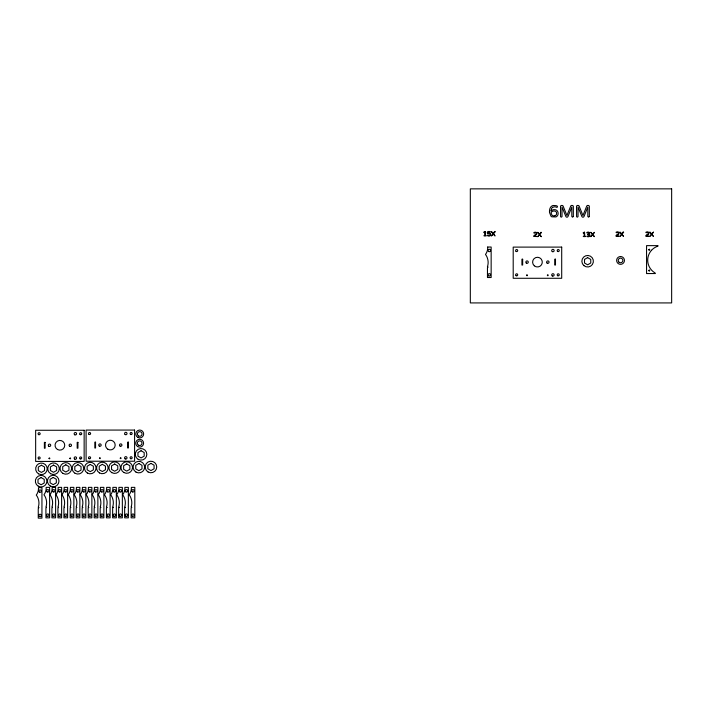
<?xml version="1.0" encoding="UTF-8"?>
<svg xmlns="http://www.w3.org/2000/svg" width="707" height="707" viewBox="0 0 707 707"><rect width="100%" height="100%" fill="white"/><g stroke="black" fill="none" stroke-linecap="round" stroke-linejoin="round"><path stroke-width="1.06" d="M487.459 233.69L488.113 233.99A2.077 2.077 0 0 1 489.182 233.717L489.262 233.717A0.963 0.963 0 0 1 489.907 233.99L490.11 234.494A1.016 1.016 0 0 1 490.031 235.024L489.226 235.466A2.837 2.837 0 0 1 488.731 235.484A2.077 2.077 0 0 1 487.883 235.263L487.547 235.696A2.457 2.457 0 0 0 488.59 236.05A2.607 2.607 0 0 0 489.73 235.97L490.269 235.661A1.167 1.167 0 0 0 490.596 235.219L490.693 234.83A2.006 2.006 0 0 0 490.685 234.335L490.623 234.079A1.299 1.299 0 0 0 489.898 233.275L489.35 233.151A2.298 2.298 0 0 0 488.095 233.407L488.307 232.037C494.166 232.523 485.815 229.536 487.468 233.531M617.653 234.945L617.856 234.804A5.797 5.797 0 0 0 618.492 234.326A2.474 2.474 0 0 0 618.722 234.079L619.014 233.575A1.193 1.193 0 0 0 618.811 232.435L618.643 232.232A1.467 1.467 0 0 0 617.989 231.914L617.591 231.869A3.199 3.199 0 0 0 616.151 232.196L616.265 232.691M647.656 234.865L647.656 234.865A5.797 5.797 0 0 0 648.354 234.335A2.474 2.474 0 0 0 648.584 234.088L648.876 233.593A1.193 1.193 0 0 0 648.681 232.444L648.513 232.25A1.467 1.467 0 0 0 647.851 231.931L647.453 231.887A3.199 3.199 0 0 0 646.012 232.214L646.127 232.709M552.671 207.292L554.208 206.842A5.789 5.789 0 0 1 554.933 206.859A4.71 4.71 0 0 1 556.462 207.231A1.158 1.158 0 0 0 556.966 207.372L557.549 206.833L557.222 206.09A7.432 7.432 0 0 0 556.029 205.613L553.104 205.49A3.703 3.703 0 0 0 551.99 205.949A4.64 4.64 0 0 0 550.514 207.39A6.071 6.071 0 0 0 549.728 209.325A11.347 11.347 0 0 0 549.56 210.209L549.48 211.146A19.213 19.213 0 0 0 549.533 212.577L551.027 216.254A3.544 3.544 0 0 0 551.849 216.828L555.879 216.943A3.659 3.659 0 0 0 557.028 216.192L557.461 215.688A3.42 3.42 0 0 0 558 214.53L558.106 213.868A5.09 5.09 0 0 0 558.07 212.772L557.796 211.773A3.517 3.517 0 0 0 557.063 210.686A3.676 3.676 0 0 0 554.412 209.652A5.576 5.576 0 0 0 553.113 209.749L551.495 210.509A3.146 3.146 0 0 0 550.93 211.084L551.619 208.397A3.508 3.508 0 0 1 552.671 207.301M484.189 232.497L484.852 232.179L484.852 235.458C481.122 235.979 488.873 236.147 485.444 235.458L485.161 231.489M583.54 233.177L584.203 232.859L584.203 236.138C580.465 236.712 588.242 236.818 584.786 236.138L584.53 232.17M484.993 231.489L483.818 232.082L484.03 232.541M534.077 233.01L533.962 232.523A3.199 3.199 0 0 1 535.402 232.196L535.8 232.232A1.467 1.467 0 0 1 536.454 232.55L536.631 232.727A1.193 1.193 0 0 1 536.825 233.893L536.533 234.397A2.474 2.474 0 0 1 536.304 234.636A5.797 5.797 0 0 1 535.667 235.122M584.344 232.17L583.187 232.736L583.372 233.222M587.906 234.653L589.32 235.298L588.312 236.191A2.74 2.74 0 0 1 587.172 236.041L586.898 236.5A3.588 3.588 0 0 0 588.41 236.748L589.108 236.615A1.564 1.564 0 0 0 589.497 236.403A1.175 1.175 0 0 0 589.824 235.007M587.782 234.653C586.669 234.079 590.849 233.46 588.374 232.665A2.457 2.457 0 0 0 587.155 232.868M587.004 232.895L586.925 232.435A2.801 2.801 0 0 1 588.551 232.126L589.452 232.479A0.963 0.963 0 0 1 589.726 232.93L588.984 234.353L589.452 234.556A1.078 1.078 0 0 1 589.709 234.795M617.335 235.157A6.92 6.92 0 0 0 616.822 235.537A1.105 1.105 0 0 0 616.504 235.899L619.04 236.209L615.921 236.12A1.06 1.06 0 0 1 616.106 235.502A2.669 2.669 0 0 1 616.592 234.998A5.956 5.956 0 0 1 617.211 234.556A10.499 10.499 0 0 0 617.777 234.194A3.075 3.075 0 0 0 618.325 233.725L618.395 232.789L617.6 232.435A2.722 2.722 0 0 0 616.38 232.665M651.518 250.296A14.714 14.714 0 0 1 658.014 246.133L658.005 245.647L646.56 245.629L646.56 273.565L655.336 273.538L655.097 272.982A14.794 14.794 0 0 1 648.39 264.612A14.714 14.714 0 0 1 648.08 256.897A14.856 14.856 0 0 1 651.545 250.243M647.197 235.175A6.92 6.92 0 0 0 646.684 235.546A1.105 1.105 0 0 0 646.366 235.917L648.902 236.253L645.791 236.226A1.06 1.06 0 0 1 645.977 235.519A2.669 2.669 0 0 1 646.454 235.016A5.956 5.956 0 0 1 647.082 234.574A10.499 10.499 0 0 0 647.639 234.203A3.075 3.075 0 0 0 648.186 233.734L648.275 232.833L647.471 232.444A2.722 2.722 0 0 0 646.242 232.674M535.146 235.475A6.92 6.92 0 0 0 534.633 235.855A1.105 1.105 0 0 0 534.315 236.218L536.852 236.527L533.732 236.438A1.06 1.06 0 0 1 533.918 235.82A2.669 2.669 0 0 1 534.404 235.316A5.956 5.956 0 0 1 535.022 234.874A10.499 10.499 0 0 0 535.588 234.512A3.075 3.075 0 0 0 536.136 234.044L536.224 233.133L535.411 232.753A2.722 2.722 0 0 0 534.192 232.983M555.11 215.679A2.404 2.404 0 0 0 555.843 215.237A2.448 2.448 0 0 0 556.188 214.831A2.28 2.28 0 0 0 556.533 214.08L556.603 213.655A3.164 3.164 0 0 0 556.586 212.984L556.489 212.577A2.377 2.377 0 0 0 556.002 211.693A1.829 1.829 0 0 0 555.516 211.305L554.412 211.004A4.525 4.525 0 0 0 553.59 211.031L552.839 211.207A3.031 3.031 0 0 0 551.99 211.658A3.5 3.5 0 0 0 551.009 212.825L551.902 215.025A2.492 2.492 0 0 0 552.715 215.626A2.987 2.987 0 0 0 553.802 215.865A3.217 3.217 0 0 0 555.119 215.697M487.697 247.026L487.689 248.184A11.109 11.109 0 0 1 485.47 254.467A11.462 11.462 0 0 1 487.388 258.055A13.353 13.353 0 0 1 487.45 266.742L488.042 266.999L487.459 268.041L487.459 277.515L491.153 277.515L491.153 247.026L487.697 247.026M495.121 231.719L494.67 231.498L493.256 233.31L491.409 231.578L492.903 233.752L491.445 235.979L493.212 234.176L495.05 235.952L493.574 233.743L495.112 231.79M541.421 232.488L540.979 232.267L539.556 234.079L537.771 232.285L539.211 234.512L537.753 236.748L539.521 234.945L541.35 236.721L539.874 234.512L541.421 232.55M594.463 232.4L592.917 234.424L594.375 236.651L592.563 234.857L590.796 236.659L592.245 234.432L590.769 232.241L592.599 233.99L594.463 232.382M623.609 232.17L623.167 231.949L621.745 233.752L619.889 232.046L621.4 234.194L619.942 236.421L621.709 234.627L623.539 236.403L622.063 234.194L623.609 232.232M653.48 232.188L651.934 234.203L653.436 236.377L651.571 234.636L649.804 236.438L651.262 234.211L649.786 232.02L651.615 233.77L653.48 232.161M49.022 458.401C50.33 459.974 49.782 456.669 49.022 458.401M69.799 458.401C71.08 459.983 70.629 456.678 69.799 458.401M99.466 458.198C100.703 459.797 100.376 456.439 99.466 458.198M120.243 458.198C121.551 459.762 121.047 456.475 120.243 458.198M573.324 216.457L572.573 217.199L571.813 216.519L571.813 207.036L567.986 216.501A1.149 1.149 0 0 1 565.865 216.501L562.03 207.036L562.021 216.589L561.402 217.19L560.589 216.775L560.527 206.559A1.078 1.078 0 0 1 560.713 205.931A1.202 1.202 0 0 1 560.987 205.657A1.025 1.025 0 0 1 561.499 205.463L562.145 205.463A1.131 1.131 0 0 1 563.143 206.161L566.926 215.538L570.69 206.161A1.131 1.131 0 0 1 571.698 205.445L572.246 205.463A1.034 1.034 0 0 1 572.935 205.719A1.114 1.114 0 0 1 573.333 206.559L573.324 216.457M589.338 216.457L588.586 217.199L587.826 216.519L587.826 207.036L584 216.501A1.149 1.149 0 0 1 581.879 216.501L578.043 207.036L578.034 216.589L577.416 217.19L576.603 216.775L576.541 206.559A1.078 1.078 0 0 1 576.726 205.931A1.202 1.202 0 0 1 577 205.657A1.025 1.025 0 0 1 577.522 205.463L578.167 205.463A1.131 1.131 0 0 1 579.157 206.161L582.939 215.538L586.704 206.161A1.131 1.131 0 0 1 587.711 205.445L588.259 205.463A1.034 1.034 0 0 1 588.949 205.719A1.114 1.114 0 0 1 589.346 206.559L589.338 216.457M526.582 275.182C527.289 276.994 527.979 273.777 526.582 275.182M547.368 275.182C548.075 276.994 548.747 273.777 547.368 275.182M648.699 249.668C649.653 251.984 650.413 247.83 648.699 249.668M648.699 270.445C649.636 272.769 650.44 268.607 648.699 270.445M38.823 507.635L38.249 508.669L38.249 518.143L41.943 518.143L41.943 487.662L38.478 487.662L38.478 488.82A11.056 11.056 0 0 1 36.26 495.103A11.285 11.285 0 0 1 38.187 498.682A13.292 13.292 0 0 1 38.249 507.379L38.823 507.635M46.494 507.334L45.92 508.368L45.92 517.842L49.614 517.842L49.614 487.362L46.149 487.362L46.149 488.519A11.056 11.056 0 0 1 43.94 494.803A11.285 11.285 0 0 1 45.858 498.391A13.292 13.292 0 0 1 45.92 507.078L46.494 507.334M52.504 507.334L51.92 508.368L51.92 517.842L55.614 517.842L55.614 487.362L52.15 487.362L52.15 488.519A11.056 11.056 0 0 1 49.941 494.803A11.285 11.285 0 0 1 51.858 498.391A13.292 13.292 0 0 1 51.92 507.078L52.504 507.334M58.504 507.334L57.93 508.368L57.93 517.842L61.624 517.842L61.624 487.362L58.16 487.362L58.16 488.519A11.056 11.056 0 0 1 55.941 494.803A11.285 11.285 0 0 1 57.868 498.391A13.292 13.292 0 0 1 57.93 507.078L58.504 507.334M64.505 507.334L63.93 508.368L63.93 517.842L67.625 517.842L67.625 487.362L64.16 487.362L64.16 488.519A11.056 11.056 0 0 1 61.951 494.803A11.285 11.285 0 0 1 63.869 498.391A13.292 13.292 0 0 1 63.93 507.078L64.505 507.334M70.735 507.334L70.161 508.368L70.161 517.842L73.855 517.842L73.855 487.362L70.391 487.362L70.391 488.519A11.056 11.056 0 0 1 68.181 494.803A11.285 11.285 0 0 1 70.099 498.391A13.292 13.292 0 0 1 70.161 507.078L70.735 507.334M76.745 507.334L76.162 508.368L76.162 517.842L79.856 517.842L79.856 487.362L76.4 487.362L76.4 488.519A11.056 11.056 0 0 1 74.182 494.803A11.285 11.285 0 0 1 76.109 498.391A13.292 13.292 0 0 1 76.162 507.078L76.745 507.334M82.746 507.334L82.171 508.368L82.171 517.842L85.865 517.842L85.865 487.362L82.401 487.362L82.401 488.519A11.056 11.056 0 0 1 80.191 494.803A11.285 11.285 0 0 1 82.109 498.391A13.292 13.292 0 0 1 82.171 507.078L82.746 507.334M88.746 507.334L88.172 508.368L88.172 517.842L91.866 517.842L91.866 487.362L88.402 487.362L88.402 488.519A11.056 11.056 0 0 1 86.192 494.803A11.285 11.285 0 0 1 88.11 498.391A13.292 13.292 0 0 1 88.172 507.078L88.746 507.334M94.756 507.334L94.172 508.368L94.172 517.842L97.866 517.842L97.866 487.362L94.402 487.362L94.402 488.519A11.056 11.056 0 0 1 92.193 494.803A11.285 11.285 0 0 1 94.111 498.391A13.292 13.292 0 0 1 94.172 507.078L94.756 507.334M100.756 507.334L100.173 508.368L100.173 517.842L103.867 517.842L103.867 487.362L100.412 487.362L100.412 488.519A11.056 11.056 0 0 1 98.193 494.803A11.285 11.285 0 0 1 100.12 498.391A13.292 13.292 0 0 1 100.173 507.078L100.756 507.334M106.987 507.334L106.412 508.368L106.412 517.842L110.106 517.842L110.106 487.362L106.642 487.362L106.642 488.519A11.056 11.056 0 0 1 104.433 494.803A11.285 11.285 0 0 1 106.35 498.391A13.292 13.292 0 0 1 106.412 507.078L106.987 507.334M113.226 507.334L112.643 508.368L112.643 517.842L116.337 517.842L116.337 487.362L112.873 487.362L112.873 488.519A11.056 11.056 0 0 1 110.663 494.803A11.285 11.285 0 0 1 112.581 498.391A13.292 13.292 0 0 1 112.643 507.078L113.226 507.334M119.227 507.334L118.652 508.368L118.652 517.842L122.346 517.842L122.346 487.362L118.882 487.362L118.882 488.519A11.056 11.056 0 0 1 116.664 494.803A11.285 11.285 0 0 1 118.59 498.391A13.292 13.292 0 0 1 118.652 507.078L119.227 507.334M125.227 507.334L124.653 508.368L124.653 517.842L128.347 517.842L128.347 487.362L124.883 487.362L124.883 488.519A11.056 11.056 0 0 1 122.673 494.803A11.285 11.285 0 0 1 124.591 498.391A13.292 13.292 0 0 1 124.653 507.078L125.227 507.334M131.696 507.334L131.113 508.368L131.113 517.842L134.807 517.842L134.807 487.362L131.343 487.362L131.343 488.519A11.056 11.056 0 0 1 129.134 494.803A11.285 11.285 0 0 1 131.051 498.391A13.292 13.292 0 0 1 131.113 507.078L131.696 507.334M587.632 257.622L584.521 259.425L584.521 263.022L587.632 264.816L590.752 263.022L590.752 259.425L587.632 257.622M41.43 465.224L38.311 467.027L38.311 470.623L41.43 472.417L44.541 470.623L44.541 467.027L41.43 465.224M53.511 465.109L50.4 466.903L50.4 470.509L53.511 472.303L56.631 470.509L56.631 466.903L53.511 465.109M41.121 477.57L38.001 479.373L38.001 482.969L41.121 484.772L44.241 482.969L44.241 479.373L41.121 477.57M65.831 464.817L62.72 466.611L62.72 470.217L65.831 472.011L68.95 470.217L68.95 466.611L65.831 464.817M53.211 477.455L50.091 479.258L50.091 482.854L53.211 484.649L56.33 482.854L56.33 479.258L53.211 477.455M77.92 464.693L74.809 466.496L74.809 470.093L77.92 471.896L81.04 470.093L81.04 466.496L77.92 464.693M90.257 464.446L87.138 466.249L87.138 469.846L90.257 471.649L93.368 469.846L93.368 466.249L90.257 464.446M102.338 464.331L99.227 466.134L99.227 469.731L102.338 471.534L105.458 469.731L105.458 466.134L102.338 464.331M114.658 464.039L111.547 465.842L111.547 469.439L114.658 471.242L117.777 469.439L117.777 465.842L114.658 464.039M141.064 450.748L137.945 452.542L137.945 456.148L141.064 457.942L144.184 456.148L144.184 452.542L141.064 450.748M126.747 463.925L123.637 465.727L123.637 469.324L126.747 471.118L129.867 469.324L129.867 465.727L126.747 463.925M138.872 463.5L135.762 465.303L135.762 468.9L138.872 470.703L141.992 468.9L141.992 465.303L138.872 463.5M150.962 463.385L147.851 465.188L147.851 468.785L150.962 470.579L154.082 468.785L154.082 465.188L150.962 463.385M671.65 188.857L470.323 188.857L470.323 302.923L671.65 302.923L671.65 188.857M561.703 247.105L513.202 247.105L513.202 278.284L561.703 278.284L561.703 247.105M522.667 259.222L521.925 259.222L521.925 265.045L522.667 265.045L522.667 259.222M555.49 259.204L554.748 259.204L554.748 265.028L555.49 265.028L555.49 259.204M134.586 430.068L86.095 430.068L86.095 461.229L134.586 461.229L134.586 430.068M84.142 430.263L35.65 430.263L35.65 461.432L84.142 461.432L84.142 430.263M95.56 442.184L94.826 442.184L94.826 447.999L95.56 447.999L95.56 442.184M128.374 442.167L127.631 442.167L127.631 447.982L128.374 447.982L128.374 442.167M77.929 442.361L77.187 442.361L77.187 448.185L77.929 448.185L77.929 442.361M45.124 442.388L44.382 442.388L44.382 448.203L45.124 448.203L45.124 442.388M132.359 491.878A1.211 1.211 0 0 0 134.171 490.826A1.211 1.211 0 0 0 132.359 489.774A1.211 1.211 0 0 0 132.359 491.878M132.359 516.216A1.211 1.211 0 0 0 134.171 515.164A1.211 1.211 0 0 0 132.359 514.113A1.211 1.211 0 0 0 132.359 516.216M125.89 491.878A1.211 1.211 0 0 0 127.711 490.826A1.211 1.211 0 0 0 125.89 489.774A1.211 1.211 0 0 0 125.89 491.878M125.89 516.216A1.211 1.211 0 0 0 127.711 515.164A1.211 1.211 0 0 0 125.89 514.113A1.211 1.211 0 0 0 125.89 516.216M119.89 491.878A1.211 1.211 0 0 0 121.71 490.826A1.211 1.211 0 0 0 119.89 489.774A1.211 1.211 0 0 0 119.89 491.878M119.89 516.216A1.211 1.211 0 0 0 121.71 515.164A1.211 1.211 0 0 0 119.89 514.113A1.211 1.211 0 0 0 119.89 516.216M113.889 491.878A1.211 1.211 0 0 0 115.701 490.826A1.211 1.211 0 0 0 113.889 489.774A1.211 1.211 0 0 0 113.889 491.878M113.889 516.216A1.211 1.211 0 0 0 115.701 515.164A1.211 1.211 0 0 0 113.889 514.113A1.211 1.211 0 0 0 113.889 516.216M107.65 491.878A1.211 1.211 0 0 0 109.47 490.826A1.211 1.211 0 0 0 107.65 489.774A1.211 1.211 0 0 0 107.65 491.878M107.65 516.216A1.211 1.211 0 0 0 109.47 515.164A1.211 1.211 0 0 0 107.65 514.113A1.211 1.211 0 0 0 107.65 516.216M101.419 491.878A1.211 1.211 0 0 0 103.24 490.826A1.211 1.211 0 0 0 101.419 489.774A1.211 1.211 0 0 0 101.419 491.878M101.419 516.216A1.211 1.211 0 0 0 103.24 515.164A1.211 1.211 0 0 0 101.419 514.113A1.211 1.211 0 0 0 101.419 516.216M95.418 491.878A1.211 1.211 0 0 0 97.23 490.826A1.211 1.211 0 0 0 95.418 489.774A1.211 1.211 0 0 0 95.418 491.878M95.418 516.216A1.211 1.211 0 0 0 97.23 515.164A1.211 1.211 0 0 0 95.418 514.113A1.211 1.211 0 0 0 95.418 516.216M89.409 491.878A1.211 1.211 0 0 0 91.23 490.826A1.211 1.211 0 0 0 89.409 489.774A1.211 1.211 0 0 0 89.409 491.878M89.409 516.216A1.211 1.211 0 0 0 91.23 515.164A1.211 1.211 0 0 0 89.409 514.113A1.211 1.211 0 0 0 89.409 516.216M83.408 491.878A1.211 1.211 0 0 0 85.229 490.826A1.211 1.211 0 0 0 83.408 489.774A1.211 1.211 0 0 0 83.408 491.878M83.408 516.216A1.211 1.211 0 0 0 85.229 515.164A1.211 1.211 0 0 0 83.408 514.113A1.211 1.211 0 0 0 83.408 516.216M77.408 491.878A1.211 1.211 0 0 0 79.228 490.826A1.211 1.211 0 0 0 77.408 489.774A1.211 1.211 0 0 0 77.408 491.878M77.408 516.216A1.211 1.211 0 0 0 79.228 515.164A1.211 1.211 0 0 0 77.408 514.113A1.211 1.211 0 0 0 77.408 516.216M71.407 491.878A1.211 1.211 0 0 0 73.219 490.826A1.211 1.211 0 0 0 71.407 489.774A1.211 1.211 0 0 0 71.407 491.878M71.407 516.216A1.211 1.211 0 0 0 73.219 515.164A1.211 1.211 0 0 0 71.407 514.113A1.211 1.211 0 0 0 71.407 516.216M65.168 491.878A1.211 1.211 0 0 0 66.988 490.826A1.211 1.211 0 0 0 65.168 489.774A1.211 1.211 0 0 0 65.168 491.878M65.168 516.216A1.211 1.211 0 0 0 66.988 515.164A1.211 1.211 0 0 0 65.168 514.113A1.211 1.211 0 0 0 65.168 516.216M59.167 491.878A1.211 1.211 0 0 0 60.988 490.826A1.211 1.211 0 0 0 59.167 489.774A1.211 1.211 0 0 0 59.167 491.878M59.167 516.216A1.211 1.211 0 0 0 60.988 515.164A1.211 1.211 0 0 0 59.167 514.113A1.211 1.211 0 0 0 59.167 516.216M53.166 491.878A1.211 1.211 0 0 0 54.978 490.826A1.211 1.211 0 0 0 53.166 489.774A1.211 1.211 0 0 0 53.166 491.878M53.166 516.216A1.211 1.211 0 0 0 54.978 515.164A1.211 1.211 0 0 0 53.166 514.113A1.211 1.211 0 0 0 53.166 516.216M47.157 491.878A1.211 1.211 0 0 0 48.977 490.826A1.211 1.211 0 0 0 47.157 489.774A1.211 1.211 0 0 0 47.157 491.878M47.157 516.216A1.211 1.211 0 0 0 48.977 515.164A1.211 1.211 0 0 0 47.157 514.113A1.211 1.211 0 0 0 47.157 516.216M39.486 492.178A1.211 1.211 0 0 0 41.306 491.126A1.211 1.211 0 0 0 39.486 490.075A1.211 1.211 0 0 0 39.486 492.178M39.486 516.508A1.211 1.211 0 0 0 41.306 515.465A1.211 1.211 0 0 0 39.486 514.413A1.211 1.211 0 0 0 39.486 516.508M38.24 486.169A5.771 5.771 0 0 0 46.892 481.167A5.771 5.771 0 0 0 38.24 476.173A5.771 5.771 0 0 0 38.24 486.169M50.321 486.054A5.771 5.771 0 0 0 58.981 481.052A5.771 5.771 0 0 0 50.321 476.058A5.771 5.771 0 0 0 50.321 486.054M138.174 459.347A5.771 5.771 0 0 0 146.835 454.345A5.771 5.771 0 0 0 138.174 449.343A5.771 5.771 0 0 0 138.174 459.347M148.081 471.984A5.771 5.771 0 0 0 156.733 466.982A5.771 5.771 0 0 0 148.081 461.989A5.771 5.771 0 0 0 148.081 471.984M135.991 472.099A5.771 5.771 0 0 0 144.652 467.097A5.771 5.771 0 0 0 135.991 462.104A5.771 5.771 0 0 0 135.991 472.099M87.368 473.045A5.771 5.771 0 0 0 96.028 468.052A5.771 5.771 0 0 0 87.368 463.05A5.771 5.771 0 0 0 87.368 473.045M99.457 472.93A5.771 5.771 0 0 0 108.118 467.928A5.771 5.771 0 0 0 99.457 462.935A5.771 5.771 0 0 0 99.457 472.93M111.777 472.638A5.771 5.771 0 0 0 120.437 467.636A5.771 5.771 0 0 0 111.777 462.643A5.771 5.771 0 0 0 111.777 472.638M123.866 472.523A5.771 5.771 0 0 0 132.518 467.521A5.771 5.771 0 0 0 123.866 462.528A5.771 5.771 0 0 0 123.866 472.523M62.95 473.416A5.771 5.771 0 0 0 71.61 468.414A5.771 5.771 0 0 0 62.95 463.412A5.771 5.771 0 0 0 62.95 473.416M75.039 473.292A5.771 5.771 0 0 0 83.691 468.299A5.771 5.771 0 0 0 75.039 463.297A5.771 5.771 0 0 0 75.039 473.292M50.63 473.708A5.771 5.771 0 0 0 59.291 468.706A5.771 5.771 0 0 0 50.63 463.704A5.771 5.771 0 0 0 50.63 473.708M38.54 473.823A5.771 5.771 0 0 0 47.201 468.821A5.771 5.771 0 0 0 38.54 463.827A5.771 5.771 0 0 0 38.54 473.823M138.572 435.989A2.333 2.333 0 0 0 142.072 433.974A2.333 2.333 0 0 0 138.572 431.95A2.333 2.333 0 0 0 138.572 435.989M137.777 437.368A3.924 3.924 0 0 0 143.662 433.974A3.924 3.924 0 0 0 137.777 430.572A3.924 3.924 0 0 0 137.777 437.368M138.492 445.224A2.333 2.333 0 0 0 141.992 443.209A2.333 2.333 0 0 0 138.492 441.186A2.333 2.333 0 0 0 138.492 445.224M137.697 446.603A3.924 3.924 0 0 0 143.583 443.209A3.924 3.924 0 0 0 137.697 439.807A3.924 3.924 0 0 0 137.697 446.603M99.342 446.117A1.211 1.211 0 0 0 101.163 445.074A1.211 1.211 0 0 0 99.342 444.023A1.211 1.211 0 0 0 99.342 446.117M120.128 446.117A1.211 1.211 0 0 0 121.94 445.074A1.211 1.211 0 0 0 120.128 444.023A1.211 1.211 0 0 0 120.128 446.117M107.915 449.272A4.852 4.852 0 0 0 115.188 445.074A4.852 4.852 0 0 0 107.915 440.876A4.852 4.852 0 0 0 107.915 449.272M125.201 434.575A1.211 1.211 0 0 0 127.021 433.524A1.211 1.211 0 0 0 125.201 432.481A1.211 1.211 0 0 0 125.201 434.575M130.601 434.425A1.043 1.043 0 0 0 132.156 433.524A1.043 1.043 0 0 0 130.601 432.631A1.043 1.043 0 0 0 130.601 434.425M89.038 458.666A1.043 1.043 0 0 0 90.602 457.774A1.043 1.043 0 0 0 89.038 456.872A1.043 1.043 0 0 0 89.038 458.666M89.038 434.425A1.043 1.043 0 0 0 90.602 433.524A1.043 1.043 0 0 0 89.038 432.631A1.043 1.043 0 0 0 89.038 434.425M130.601 458.666A1.043 1.043 0 0 0 132.156 457.774A1.043 1.043 0 0 0 130.601 456.872A1.043 1.043 0 0 0 130.601 458.666M125.201 458.914A1.211 1.211 0 0 0 127.021 457.862A1.211 1.211 0 0 0 125.201 456.81A1.211 1.211 0 0 0 125.201 458.914M48.898 446.32A1.211 1.211 0 0 0 50.718 445.269A1.211 1.211 0 0 0 48.898 444.226A1.211 1.211 0 0 0 48.898 446.32M69.684 446.32A1.211 1.211 0 0 0 71.495 445.269A1.211 1.211 0 0 0 69.684 444.226A1.211 1.211 0 0 0 69.684 446.32M57.47 449.475A4.852 4.852 0 0 0 64.744 445.269A4.852 4.852 0 0 0 57.47 441.071A4.852 4.852 0 0 0 57.47 449.475M74.756 434.778A1.211 1.211 0 0 0 76.577 433.727A1.211 1.211 0 0 0 74.756 432.675A1.211 1.211 0 0 0 74.756 434.778M80.156 434.628A1.043 1.043 0 0 0 81.712 433.727A1.043 1.043 0 0 0 80.156 432.825A1.043 1.043 0 0 0 80.156 434.628M38.602 458.87A1.043 1.043 0 0 0 40.158 457.968A1.043 1.043 0 0 0 38.602 457.076A1.043 1.043 0 0 0 38.602 458.87M38.602 434.628A1.043 1.043 0 0 0 40.158 433.727A1.043 1.043 0 0 0 38.602 432.825A1.043 1.043 0 0 0 38.602 434.628M80.156 458.87A1.043 1.043 0 0 0 81.712 457.968A1.043 1.043 0 0 0 80.156 457.076A1.043 1.043 0 0 0 80.156 458.87M74.756 459.117A1.211 1.211 0 0 0 76.577 458.065A1.211 1.211 0 0 0 74.756 457.014A1.211 1.211 0 0 0 74.756 459.117M619.032 262.209A2.324 2.324 0 0 0 622.823 260.856A2.324 2.324 0 0 0 619.756 258.249A2.324 2.324 0 0 0 619.032 262.209M620.525 256.526A3.906 3.906 0 0 0 616.628 260.441A3.906 3.906 0 0 0 620.534 264.347A3.906 3.906 0 0 0 624.44 260.441A3.906 3.906 0 0 0 620.525 256.526M526.282 263.039A1.211 1.211 0 0 0 528.262 262.332A1.211 1.211 0 0 0 526.662 260.98A1.211 1.211 0 0 0 526.282 263.039M547.059 263.039A1.211 1.211 0 0 0 549.039 262.332A1.211 1.211 0 0 0 547.439 260.98A1.211 1.211 0 0 0 547.059 263.039M534.315 265.814A4.843 4.843 0 0 0 542.216 262.986A4.843 4.843 0 0 0 535.818 257.56A4.843 4.843 0 0 0 534.315 265.814M552.317 251.612A1.211 1.211 0 0 0 554.138 250.561A1.211 1.211 0 0 0 552.317 249.518A1.211 1.211 0 0 0 552.317 251.612M557.558 251.356A1.034 1.034 0 0 0 559.246 250.755A1.034 1.034 0 0 0 557.876 249.589A1.034 1.034 0 0 0 557.558 251.356M516.145 275.721A1.034 1.034 0 0 0 517.701 274.82A1.034 1.034 0 0 0 516.145 273.927A1.034 1.034 0 0 0 516.145 275.721M516.145 251.462A1.034 1.034 0 0 0 517.701 250.561A1.034 1.034 0 0 0 516.145 249.668A1.034 1.034 0 0 0 516.145 251.462M557.708 275.721A1.034 1.034 0 0 0 559.264 274.82A1.034 1.034 0 0 0 557.708 273.927A1.034 1.034 0 0 0 557.708 275.721M552.317 275.969A1.211 1.211 0 0 0 554.138 274.926A1.211 1.211 0 0 0 552.317 273.874A1.211 1.211 0 0 0 552.317 275.969M488.714 275.889A1.211 1.211 0 0 0 490.525 274.837A1.211 1.211 0 0 0 488.714 273.795A1.211 1.211 0 0 0 488.714 275.889M488.528 251.409A1.211 1.211 0 0 0 490.508 250.702A1.211 1.211 0 0 0 488.908 249.341A1.211 1.211 0 0 0 488.528 251.409M583.902 265.62A5.762 5.762 0 0 0 593.297 262.262A5.762 5.762 0 0 0 585.696 255.801A5.762 5.762 0 0 0 583.902 265.62"/></g></svg>
